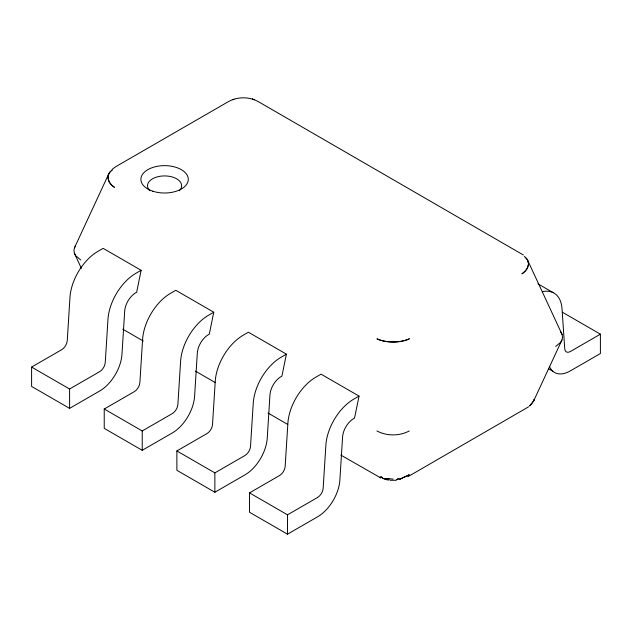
<?xml version="1.0" encoding="UTF-8"?>
<svg xmlns="http://www.w3.org/2000/svg" width="632" height="632" viewBox="0 0 632 632"><rect width="100%" height="100%" fill="white"/><g stroke="black" fill="none" stroke-linecap="round" stroke-linejoin="round"><path stroke-width="0.95" d="M110.363 171.62C105.291 176.707 109.21 184.268 114.471 187.333A23.645 13.564 8 0 1 109.012 181.51L107.922 177.371L109.012 173.429A23.645 13.564 8.1 0 1 110.363 171.62L112.204 170.008A23.645 13.564 8.1 0 0 111.224 170.782M141.133 270.291L136.646 292.237L135.833 292.703A15.8 9.125 -60 0 0 124.686 311.07L121.968 354.268A31.608 18.249 -60 0 1 99.682 391.003L69.591 408.367L31.6 386.436L31.6 367.081L61.683 349.709A7.9 4.566 -60 0 0 67.261 340.522L69.978 297.332A39.508 22.807 -60 0 1 97.834 251.418L103.142 248.352L141.133 270.291L135.833 273.348A39.508 22.807 -60 0 0 107.977 319.263L105.252 362.46A7.9 4.566 -60 0 1 99.682 371.648L69.591 389.012L31.6 367.081M213.774 312.224L209.279 334.17L208.465 334.644A15.8 9.125 -60 0 0 197.326 353.012L194.601 396.201A31.608 18.249 -60 0 1 172.315 432.936L142.232 450.308L104.233 428.37L104.233 409.015L134.324 391.643A7.9 4.566 -60 0 0 139.893 382.463L142.619 339.266A39.508 22.807 -60 0 1 170.474 293.351L175.775 290.286L213.774 312.224L208.465 315.289A39.508 22.807 -60 0 0 180.61 361.204L177.892 404.401A7.9 4.566 -60 0 1 172.315 413.581L142.232 430.953L104.233 409.015M286.407 354.165L281.919 376.111L281.106 376.577A15.8 9.125 -60 0 0 269.959 394.945L267.241 438.142A31.608 18.249 -60 0 1 244.955 474.869L214.864 492.241L176.873 470.303L176.873 450.948L206.956 433.584A7.9 4.566 -60 0 0 212.534 424.396L215.251 381.199A39.508 22.807 -60 0 1 243.107 335.284L248.416 332.227L286.407 354.165L281.106 357.222A39.508 22.807 -60 0 0 253.25 403.137L250.525 446.334A7.9 4.566 -60 0 1 244.955 455.514L214.864 472.886L176.873 450.948M359.047 396.098L354.552 418.044L353.738 418.518A15.8 9.125 -60 0 0 342.599 436.878L339.874 480.075A31.608 18.249 -60 0 1 317.588 516.81L287.505 534.182L249.506 512.244L249.506 492.889L279.597 475.517A7.9 4.566 -60 0 0 285.166 466.337L287.892 423.14A39.508 22.807 -60 0 1 315.747 377.225L321.048 374.16L359.047 396.098L353.738 399.163A39.508 22.807 -60 0 0 325.883 445.07L323.165 488.267A7.9 4.566 -60 0 1 317.588 497.455M108.53 174.385L74.481 247.76L73.928 250.462L74.371 253.187L81.41 268.379M533.455 401.367L534.269 399.432L531.33 404.393L531.236 404.014L529.577 406.005L533.455 401.367L561.982 339.945L562.543 337.235L562.101 334.518L527.467 259.878L525.247 257.24M74.481 247.76L75.484 246.061M561.982 339.945L560.481 342.489L555.71 346.423M112.18 169.329L115.917 166.579L228.618 101.507C237.6 96.585 249.127 96.585 258.109 101.507L523.375 255.004M522 273.782C526.385 270.954 530.517 265.053 527.459 259.878A23.645 13.556 -8 0 0 524.252 256.466M528.565 406.85L407.853 476.741M249.506 492.889L287.505 514.827L317.588 497.455M549.516 366.544A31.608 18.249 -60 0 0 570.317 370.897L600.4 353.533L600.4 334.178L570.317 351.542A7.9 4.566 -60 0 1 564.739 348.793L562.022 308.74A39.508 22.807 -60 0 0 542.398 291.676M409.299 430.961C399.4 436.206 386.816 436.214 376.917 430.961M233.99 99.224L232.544 99.706M396.153 480.288L390.055 480.288M389.596 478.906L383.15 478.448L381.175 476.86L380.148 477.318L381.175 476.86L383.15 478.448L393.104 479.088M388.53 480.107L384.082 479.151M380.899 478.005L340.743 455.024M537.958 283.855L553.158 292.632M562.409 312.24L600.4 334.178M548.623 368.835L552.842 371.276M122.75 329.169L143.267 341.011M195.414 371.118L215.078 382.471M268.079 413.075L287.742 424.428M80.754 259.973L75.769 255.755L74.371 253.187M560.702 331.95L562.101 334.518M527.467 259.878L528.549 263.82L527.459 267.968A23.645 13.556 -8.1 0 1 521.993 273.782M287.505 514.827L287.505 534.182M214.864 472.886L214.864 492.241M142.232 430.953L142.232 450.308M69.591 389.012L69.591 408.367M149.792 190.714A17.072 9.859 0 0 1 164.581 175.925A17.072 9.859 0 0 1 179.37 190.714M398.373 478.669L396.477 479.791L398.373 478.677L399.827 479.285L403.461 477.444A23.653 15.784 0 0 0 409.299 474.687L399.827 479.285L398.373 478.669M409.299 338.855C402.023 341.959 393.886 342.631 386.105 341.485A23.645 11.344 0 0 1 376.925 338.847C384.169 342.007 392.346 342.552 400.111 341.493A23.637 11.352 0 0 0 409.299 338.855M254.183 99.706L252.381 99.106L254.183 99.706M152.731 191.18A23.708 13.683 0 0 0 188.289 179.33A23.708 13.683 0 0 0 152.731 167.48A23.708 13.683 0 0 0 152.731 191.18"/></g></svg>
